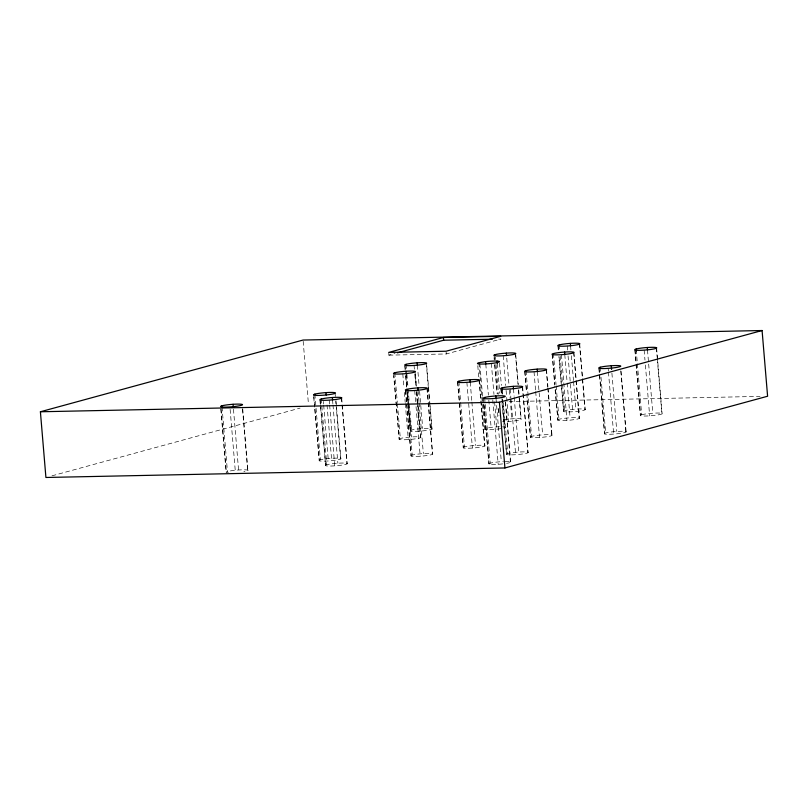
<?xml version="1.0" encoding="UTF-8"?>
<svg xmlns="http://www.w3.org/2000/svg" width="808" height="808" viewBox="0 0 808 808"><rect width="100%" height="100%" fill="white"/><g stroke="black" fill="none" stroke-linecap="round" stroke-linejoin="round"><path stroke-width="0.61" stroke-dasharray="4.04 3.03" d="M228.401 472.781A11.059 1.192 -4.8 0 1 226.371 472.518L226.099 472.054L227.442 471.519A11.059 1.192 -4.8 0 1 244.178 469.812A11.059 1.192 -4.8 0 1 243.885 471.69M319.039 460.378L320.372 459.843A11.059 1.192 -4.8 0 1 337.704 458.156A11.059 1.192 -4.8 0 1 335.482 460.227A11.059 1.192 -4.8 0 1 319.311 460.843L314.666 408.303M410.242 430.583L411.575 430.048A11.059 1.192 -4.8 0 1 428.907 428.361A11.059 1.192 -4.8 0 1 426.685 430.422A11.059 1.192 -4.8 0 1 410.514 431.048L407.01 392.143M325.402 465.277L326.745 464.741A11.059 1.192 -4.8 0 1 344.067 463.045A11.059 1.192 -4.8 0 1 341.855 465.115A11.059 1.192 -4.8 0 1 325.674 465.741L319.887 399.556M398.98 439.007L400.324 438.471A11.059 1.192 -4.8 0 1 417.645 436.774A11.059 1.192 -4.8 0 1 415.433 438.845A11.059 1.192 -4.8 0 1 399.253 439.461L393.678 375.771M410.888 455.641L412.231 455.106A11.059 1.192 -4.8 0 1 429.553 453.419A11.059 1.192 -4.8 0 1 427.341 455.49A11.059 1.192 -4.8 0 1 411.161 456.106L405.364 389.931M463.065 447.481L464.408 446.945A11.059 1.192 -4.8 0 1 481.73 445.248A11.059 1.192 -4.8 0 1 479.518 447.319A11.059 1.192 -4.8 0 1 463.337 447.945L459.318 402.839M563.408 411.151L564.752 410.615A11.059 1.192 -4.8 0 1 582.073 408.929A11.059 1.192 -4.8 0 1 579.861 410.999A11.059 1.192 -4.8 0 1 563.681 411.615L558.833 356.601M557.621 419.817L558.964 419.281A11.059 1.192 -4.8 0 1 576.286 417.584A11.059 1.192 -4.8 0 1 574.074 419.655A11.059 1.192 -4.8 0 1 557.894 420.271L554.813 386.335M530.2 436.916L531.543 436.381A11.059 1.192 -4.8 0 1 548.874 434.684A11.059 1.192 -4.8 0 1 546.652 436.754A11.059 1.192 -4.8 0 1 530.482 437.37L526.877 397.233M506.323 454.116L507.666 453.581A11.059 1.192 -4.8 0 1 524.988 451.884A11.059 1.192 -4.8 0 1 522.776 453.955A11.059 1.192 -4.8 0 1 506.596 454.581L502.051 403.273M502.647 463.903A11.059 1.192 -4.8 0 1 489.123 464.186L488.85 463.721L490.193 463.186A11.059 1.192 -4.8 0 1 503.344 461.56M641.663 414.736A11.059 1.192 -4.8 0 1 658.985 413.039A11.059 1.192 -4.8 0 1 656.773 415.11A11.059 1.192 -4.8 0 1 640.592 415.726L640.32 415.272L641.663 414.736L636.351 351.49M604.334 433.502L605.677 432.967A11.059 1.192 -4.8 0 1 622.998 431.27A11.059 1.192 -4.8 0 1 620.786 433.341A11.059 1.192 -4.8 0 1 604.606 433.967L598.819 367.781M388.759 353.328L388.911 355.156L394.991 353.5M388.911 355.156L446.289 353.965L501.011 339.027L498.516 339.077M51.995 475.821L300.071 408.091M481.831 397.465L484.436 428.462L491.102 427.351A11.059 1.192 -4.8 0 1 499.465 426.765M509.091 401.606L760.035 396.395M656.611 348.086L662.136 413.797M656.338 347.622L657.177 357.54M657.278 358.782L661.863 413.332M647.491 349.985L652.793 413.221M644.138 350.137L644.976 360.055M645.39 365.014L649.662 415.847M635.078 350.016L640.592 415.726M634.805 349.551L635.947 363.186M636.058 364.428L640.32 415.272M621.039 371.276L626.139 432.038M620.766 370.811L625.867 431.573M611.909 373.175L616.807 431.452M608.151 368.367L608.363 370.852M608.464 372.084L613.666 434.088M600.162 367.246L600.576 372.205M600.99 377.174L605.677 432.967M599.092 368.246L599.506 373.205M599.607 374.447L604.606 433.967M579.7 343.966L582.518 377.447M582.619 378.689L585.224 409.686M579.427 343.511L582.346 378.225M582.447 379.467L584.942 409.222M573.912 352.631L579.437 418.342M573.64 352.167L575.932 379.447M576.033 380.679L579.154 417.877M570.569 345.864L570.993 350.824M571.408 355.783L573.488 380.588M573.589 381.831L575.882 409.101M567.226 346.016L567.64 350.975M568.064 355.944L572.751 411.737M564.782 354.53L567.075 381.8M567.176 383.043L570.095 417.766M561.439 354.682L566.964 420.392M559.237 344.905L559.651 349.864M560.166 356.065L562.459 383.335M562.57 384.578L564.752 410.615M558.166 345.905L558.58 350.864M559.106 357.055L563.681 411.615M557.894 345.44L558.409 351.642M553.45 353.561L556.045 384.558M556.156 385.8L558.964 419.281M552.379 354.56L554.874 384.315M555.288 389.274L557.894 420.271M552.106 354.096L554.702 385.093M546.501 369.731L547.955 387.082M548.056 388.325L552.015 435.441M546.218 369.266L547.683 386.618M547.784 387.86L551.743 434.977M537.37 371.619L542.673 434.866M534.027 371.781L535.583 390.375M535.684 391.617L539.542 437.492M526.028 370.66L531.543 436.381M524.958 371.66L526.725 392.739M526.836 393.981L530.482 437.37M524.685 371.195L526.452 392.274M522.614 386.931L528.139 452.642M522.342 386.466L527.856 452.187M515.767 354.944L518.271 384.699M518.685 389.658L519.312 397.102M519.413 398.344L521.18 419.423M515.393 353.237L517.989 384.234M518.514 390.436L518.928 395.395M519.029 396.637L520.908 418.958M513.484 388.83L514.11 396.263M514.211 397.506L518.797 452.066M510.141 388.981L510.868 397.657M510.979 398.899L515.666 454.702M506.747 358.075L509.03 385.355M509.454 390.315L510.07 397.758M510.181 399L511.848 418.837M503.192 355.752L505.687 385.507M506.101 390.466L508.707 421.473M505.555 401.495L510.656 462.257M505.384 402.273L510.383 461.792M502.354 390.345L502.667 394.062M503.394 402.738L507.666 453.581M499.485 363.055L501.364 385.376M501.778 390.335L502.091 394.051M502.505 399.011L504.899 427.533M501.081 388.86L501.495 393.819M501.909 398.778L506.596 454.581M500.809 388.396L501.223 393.355M497.294 363.56L499.788 393.324M495.405 357.116L495.617 359.59M496.031 364.549L498.526 394.314M494.122 355.631L494.435 359.348M494.86 364.307L497.354 394.072M498.607 408.949L498.92 412.666M494.062 357.651L494.274 360.126M494.688 365.085L497.082 393.607M498.334 408.484L498.95 415.928M496.011 398.435L501.324 461.671M491.365 363.459L493.971 394.466M494.597 401.899L496.89 429.179M492.769 399.829L498.183 464.307M485.79 364.105L488.396 395.112M488.81 400.071L491.102 427.351M484.679 397.465L490.193 463.186M483.608 398.465L489.123 464.186M483.851 404.202L488.85 463.721M479.871 364.004L482.578 396.243M482.679 397.486L485.386 429.725M478.912 362.741L481.73 396.223M479.356 380.295L484.881 446.016M477.781 365.761L484.598 445.551M470.226 382.194L471.791 400.788M471.892 402.031L475.538 445.43M466.883 382.346L472.407 448.066M458.894 381.224L464.408 446.945M457.823 382.224L463.337 447.945M457.55 381.76L459.217 401.606M446.137 352.147L446.289 353.965M426.735 365.883L429.967 404.313M430.068 405.555L432.048 429.119M426.25 362.933L428.23 386.497M428.341 387.739L429.482 401.374M429.583 402.616L431.775 428.654M427.18 388.456L432.694 454.177M426.907 387.991L428.048 401.637M428.159 402.879L432.421 453.712M417.403 365.297L419.17 386.375M419.584 391.335L422.715 428.533M418.049 390.355L418.988 401.515M419.089 402.758L423.362 453.591M415.484 374.296L416.524 386.699M416.938 391.658L417.989 404.061M418.089 405.293L420.796 437.532M414.999 371.357L416.251 386.234M416.776 392.435L420.524 437.067M414.06 365.448L414.373 369.165M414.787 374.134L415.827 386.527M416.241 391.486L417.079 401.404M417.18 402.647L419.574 431.169M414.706 390.506L415.645 401.667M416.059 406.626L420.221 456.227M406.06 364.327L406.474 369.296M406.899 374.256L408.04 387.891M408.141 389.133L409.292 402.768M409.393 404.01L411.575 430.048M406.151 373.72L407.293 387.355M407.707 392.314L411.454 436.956M404.99 365.327L405.303 369.054M405.828 375.245L406.868 387.648M406.969 388.89L408.121 402.525M408.222 403.768L410.514 431.048M404.818 366.105L405.131 369.832M405.656 376.023L406.909 390.91M406.707 389.395L412.231 455.106M405.646 390.385L406.687 402.788M406.788 404.03L411.161 456.106M402.798 373.872L403.95 387.507M404.364 392.466L405.202 402.384M405.303 403.626L408.323 439.582M394.809 372.751L397.304 402.505M397.415 403.748L400.324 438.471M393.738 373.75L399.253 439.461M341.693 398.091L347.218 463.802M341.42 397.627L341.946 403.828M342.047 405.071L346.945 463.348M335.956 400.637L340.845 458.914M335.057 392.728L335.36 396.455M335.785 401.414L335.987 403.889M336.098 405.131L340.572 458.449M332.563 399.99L332.876 403.707M332.987 404.949L337.875 463.226M329.22 400.142L329.533 403.859M329.644 405.101L334.744 465.852M327.028 405.01L331.512 458.328M323.372 401.445L323.584 403.929M323.685 405.161L328.371 460.964M321.231 399.021L326.745 464.741M320.16 400.021L320.473 403.737M320.574 404.98L325.674 465.741M314.857 394.132L320.372 459.843M313.787 395.122L319.311 460.843M313.726 397.142L314.554 407.06M303.172 341.289L308.484 404.525M242.703 408.585L247.915 470.589M242.531 409.363L247.642 470.125M233.472 409.242L238.572 470.004M230.129 409.404L235.33 471.397M222.028 407.04L227.442 471.519M221.069 409.282L226.371 472.518M220.786 408.818L226.099 472.054M503.404 419.786A11.059 1.192 -4.8 0 1 518.595 418.675A11.059 1.192 -4.8 0 1 517.847 420.392A11.059 1.192 -4.8 0 1 502.596 421.645M502.606 426.806A11.059 1.192 -4.8 0 1 503.556 428.068M500.869 428.634A11.059 1.192 -4.8 0 1 486.83 429.765A11.059 1.192 -4.8 0 1 484.436 428.462M505.232 461.489A11.059 1.192 -4.8 0 1 506.636 463.358"/><path stroke-width="1.21" d="M502.152 387.86L500.809 388.396L501.081 388.86A11.059 1.192 -4.8 0 0 517.251 388.234A11.059 1.192 -4.8 0 0 519.473 386.174A11.059 1.192 -4.8 0 0 502.152 387.86L502.354 390.345M636.149 349.016L634.805 349.551L635.078 350.016A11.059 1.192 -4.8 0 0 651.258 349.389A11.059 1.192 -4.8 0 0 653.47 347.319A11.059 1.192 -4.8 0 0 636.149 349.016L636.351 351.49M40.4 411.767L303.071 340.047L762.085 330.522L767.6 396.233L504.929 467.953L45.915 477.478L40.4 411.767L499.415 402.233L762.085 330.522M443.41 337.481L388.678 352.419L446.056 351.228L500.778 336.29L443.41 337.481L443.632 340.219L397.425 352.833M485.588 361.631L478.912 362.741A11.059 1.192 -4.8 0 0 485.669 363.933A11.059 1.192 -4.8 0 0 499.495 361.631A11.059 1.192 -4.8 0 0 485.588 361.631L485.79 364.105M443.632 340.219L492.284 339.209M647.279 347.501L647.491 349.985M611.292 365.731L611.606 369.458M570.367 343.39L570.569 345.864M564.58 352.046L564.782 354.53M537.158 369.145L537.37 371.619M513.282 386.345L513.484 388.83M506.323 353.116L506.535 355.601M497.082 361.085L497.294 363.56M499.415 402.233L504.929 467.953M495.809 395.95L496.011 398.435M470.024 379.709L470.226 382.194M417.191 362.822L417.403 365.297M417.837 387.88L418.049 390.355M405.939 371.236L406.151 373.72M332.361 397.506L332.563 399.99M325.988 392.617L326.2 395.092M233.058 404.283L233.26 406.767M221.927 405.798L220.584 406.333L220.857 406.798A11.059 1.192 -4.8 0 0 237.037 406.182A11.059 1.192 -4.8 0 0 239.249 404.111A11.059 1.192 -4.8 0 0 221.927 405.798M314.857 394.132L313.514 394.668L313.787 395.122A11.059 1.192 -4.8 0 0 329.967 394.506A11.059 1.192 -4.8 0 0 332.179 392.435A11.059 1.192 -4.8 0 0 314.857 394.132M406.06 364.327L404.717 364.873L404.99 365.327A11.059 1.192 -4.8 0 0 421.17 364.711A11.059 1.192 -4.8 0 0 423.382 362.641A11.059 1.192 -4.8 0 0 406.06 364.327M321.231 399.021L319.887 399.556L320.16 400.021A11.059 1.192 -4.8 0 0 336.34 399.394A11.059 1.192 -4.8 0 0 338.552 397.324A11.059 1.192 -4.8 0 0 321.231 399.021M394.809 372.751L393.466 373.286L393.738 373.75A11.059 1.192 -4.8 0 0 409.919 373.124A11.059 1.192 -4.8 0 0 412.131 371.054A11.059 1.192 -4.8 0 0 394.809 372.751M406.707 389.395L405.364 389.931L405.646 390.385A11.059 1.192 -4.8 0 0 421.816 389.769A11.059 1.192 -4.8 0 0 424.038 387.699A11.059 1.192 -4.8 0 0 406.707 389.395M495.193 354.631L493.85 355.166L494.122 355.631A11.059 1.192 -4.8 0 0 510.303 355.015A11.059 1.192 -4.8 0 0 512.524 352.945A11.059 1.192 -4.8 0 0 495.193 354.631M458.894 381.224L457.55 381.76L457.823 382.224A11.059 1.192 -4.8 0 0 473.993 381.608A11.059 1.192 -4.8 0 0 476.215 379.538A11.059 1.192 -4.8 0 0 458.894 381.224M559.237 344.905L557.894 345.44L558.166 345.905A11.059 1.192 -4.8 0 0 574.347 345.279A11.059 1.192 -4.8 0 0 576.558 343.208A11.059 1.192 -4.8 0 0 559.237 344.905M553.45 353.561L552.106 354.096L552.379 354.56A11.059 1.192 -4.8 0 0 568.559 353.934A11.059 1.192 -4.8 0 0 570.771 351.864A11.059 1.192 -4.8 0 0 553.45 353.561M526.028 370.66L524.685 371.195L524.958 371.66A11.059 1.192 -4.8 0 0 541.138 371.034A11.059 1.192 -4.8 0 0 543.35 368.963A11.059 1.192 -4.8 0 0 526.028 370.66M484.679 397.465L483.336 398.001L483.608 398.465A11.059 1.192 -4.8 0 0 499.778 397.849A11.059 1.192 -4.8 0 0 502 395.779A11.059 1.192 -4.8 0 0 484.679 397.465M600.162 367.246L598.819 367.781L599.092 368.246A11.059 1.192 -4.8 0 0 615.262 367.63A11.059 1.192 -4.8 0 0 617.484 365.559A11.059 1.192 -4.8 0 0 600.162 367.246"/></g></svg>
